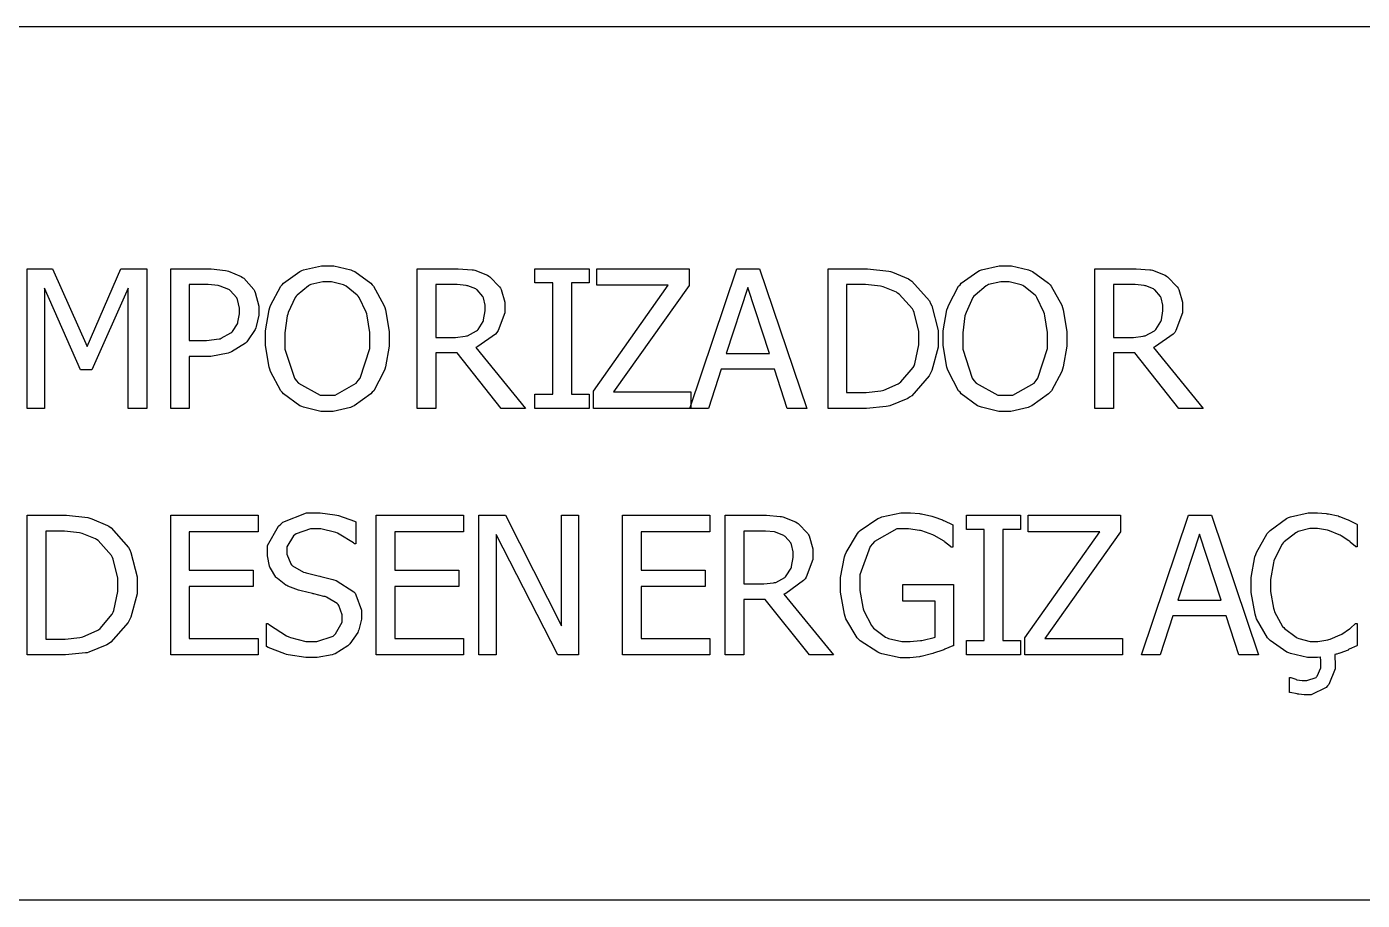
# Model space of a CAD drawing. Header units: millimetres. Extents: x 1974 to 2099, y 1386 to 1555.
# Drawn here: x 2094.708 to 2096.323, y 1480.364 to 1481.42 of the extents above; entities that cross this region are included whole.
import ezdxf

# ---------------------------------------------------------------- set-up
doc = ezdxf.new("R2010")
doc.units = ezdxf.units.MM
doc.layers.add('TEXTO', color=4, linetype='Continuous')

msp = doc.modelspace()

# ---------------------------------------------------------------- linework, layer by layer
at = {"layer": 'TEXTO', "color": 0}
for p, q in [((2098.7779, 1481.4202), (2069.8934, 1481.4202)), ((2094.7086, 1480.9588), (2094.7086, 1481.1276)), ((2094.7086, 1481.1276), (2094.7392, 1481.1276)), ((2094.7392, 1481.1276), (2094.7813, 1481.0337)), ((2094.7813, 1481.0337), (2094.8221, 1481.1276)), ((2094.8221, 1481.1276), (2094.8534, 1481.1276)), ((2094.8534, 1481.1276), (2094.8534, 1480.9588)), ((2094.8534, 1481.1276), (2094.8534, 1481.1276)), ((2094.8824, 1480.9588), (2094.8824, 1481.1276)), ((2094.8824, 1481.1276), (2094.9249, 1481.1276)), ((2094.9249, 1481.1276), (2094.9311, 1481.1276)), ((2094.9311, 1481.1276), (2094.9487, 1481.1256)), ((2095.0431, 1481.1263), (2095.0645, 1481.1311)), ((2095.0645, 1481.1311), (2095.0717, 1481.1311)), ((2095.0717, 1481.1311), (2095.0794, 1481.1311)), ((2095.0794, 1481.1311), (2095.1002, 1481.1262)), ((2095.1805, 1480.9588), (2095.1805, 1481.1276)), ((2095.1805, 1481.1276), (2095.2239, 1481.1276)), ((2095.2239, 1481.1276), (2095.2299, 1481.1276)), ((2095.2299, 1481.1276), (2095.2468, 1481.1264)), ((2095.3228, 1481.1104), (2095.3228, 1481.1276)), ((2095.3228, 1481.1276), (2095.3883, 1481.1276)), ((2095.3883, 1481.1276), (2095.3883, 1481.1104)), ((2095.3977, 1481.1077), (2095.3977, 1481.1276)), ((2095.3977, 1481.1276), (2095.5093, 1481.1276)), ((2095.5093, 1481.1276), (2095.5093, 1481.1074)), ((2095.51, 1480.9588), (2095.5669, 1481.1276)), ((2095.5669, 1481.1276), (2095.5944, 1481.1276)), ((2095.5944, 1481.1276), (2095.6516, 1480.9588)), ((2095.6772, 1480.9588), (2095.6772, 1481.1276)), ((2095.6772, 1481.1276), (2095.7157, 1481.1276)), ((2095.7157, 1481.1276), (2095.7249, 1481.1276)), ((2095.7249, 1481.1276), (2095.7507, 1481.1248)), ((2095.8627, 1481.1263), (2095.8841, 1481.1311)), ((2095.8841, 1481.1311), (2095.8912, 1481.1311)), ((2095.8912, 1481.1311), (2095.8989, 1481.1311)), ((2095.8989, 1481.1311), (2095.9198, 1481.1262)), ((2096, 1480.9588), (2096, 1481.1276)), ((2096, 1481.1276), (2096.0437, 1481.1276)), ((2096.0437, 1481.1276), (2096.0497, 1481.1276)), ((2096.0497, 1481.1276), (2096.0663, 1481.1264)), ((2094.9487, 1481.1256), (2094.9505, 1481.1251)), ((2094.9505, 1481.1251), (2094.9523, 1481.1248)), ((2094.9523, 1481.1248), (2094.9676, 1481.1181)), ((2094.9676, 1481.1181), (2094.9691, 1481.1171)), ((2094.9691, 1481.1171), (2094.9706, 1481.116)), ((2094.9706, 1481.116), (2094.9828, 1481.1024)), ((2095.0188, 1481.1102), (2095.0384, 1481.1243)), ((2095.0384, 1481.1243), (2095.0409, 1481.1253)), ((2095.0409, 1481.1253), (2095.0431, 1481.1263)), ((2095.0664, 1481.1117), (2095.0518, 1481.1084)), ((2095.0717, 1481.1117), (2095.0664, 1481.1117)), ((2095.0766, 1481.1117), (2095.0717, 1481.1117)), ((2095.0913, 1481.1081), (2095.0766, 1481.1117)), ((2095.1002, 1481.1262), (2095.1027, 1481.1251)), ((2095.1027, 1481.1251), (2095.1049, 1481.1241)), ((2095.1049, 1481.1241), (2095.1243, 1481.1101)), ((2095.2468, 1481.1264), (2095.2483, 1481.1261)), ((2095.2483, 1481.1261), (2095.25, 1481.1259)), ((2095.25, 1481.1259), (2095.2654, 1481.1197)), ((2095.2654, 1481.1197), (2095.2672, 1481.1187)), ((2095.2672, 1481.1187), (2095.2683, 1481.1179)), ((2095.2683, 1481.1179), (2095.28, 1481.1056)), ((2095.7507, 1481.1248), (2095.7529, 1481.1241)), ((2095.7529, 1481.1241), (2095.7552, 1481.1235)), ((2095.7552, 1481.1235), (2095.7745, 1481.1153)), ((2095.7745, 1481.1153), (2095.776, 1481.1143)), ((2095.776, 1481.1143), (2095.7787, 1481.1125)), ((2095.7787, 1481.1125), (2095.7999, 1481.0886)), ((2095.8384, 1481.1102), (2095.8582, 1481.1243)), ((2095.8582, 1481.1243), (2095.8605, 1481.1253)), ((2095.8605, 1481.1253), (2095.8627, 1481.1263)), ((2095.886, 1481.1117), (2095.8714, 1481.1084)), ((2095.8912, 1481.1117), (2095.886, 1481.1117)), ((2095.8962, 1481.1117), (2095.8912, 1481.1117)), ((2095.9109, 1481.1081), (2095.8962, 1481.1117)), ((2095.9198, 1481.1262), (2095.9223, 1481.1251)), ((2095.9223, 1481.1251), (2095.9245, 1481.1241)), ((2095.9245, 1481.1241), (2095.9439, 1481.1101)), ((2096.0663, 1481.1264), (2096.0678, 1481.1261)), ((2096.0678, 1481.1261), (2096.0696, 1481.1259)), ((2096.0696, 1481.1259), (2096.085, 1481.1197)), ((2096.085, 1481.1197), (2096.0867, 1481.1187)), ((2096.0867, 1481.1187), (2096.0879, 1481.1179)), ((2096.0879, 1481.1179), (2096.0996, 1481.1056)), ((2094.7732, 1481.0053), (2094.7297, 1481.1043)), ((2094.7297, 1481.1043), (2094.7297, 1480.9588)), ((2094.8308, 1481.1043), (2094.7868, 1481.0053)), ((2094.8308, 1480.9588), (2094.8308, 1481.1043)), ((2094.9234, 1481.1084), (2094.9048, 1481.1084)), ((2094.9048, 1481.1084), (2094.9048, 1481.0409)), ((2094.9276, 1481.1084), (2094.9234, 1481.1084)), ((2094.9398, 1481.1072), (2094.9276, 1481.1084)), ((2094.9411, 1481.1069), (2094.9398, 1481.1072)), ((2094.9423, 1481.1067), (2094.9411, 1481.1069)), ((2094.9527, 1481.1025), (2094.9423, 1481.1067)), ((2094.9534, 1481.102), (2094.9527, 1481.1025)), ((2094.9544, 1481.1012), (2094.9534, 1481.102)), ((2094.9622, 1481.0924), (2094.9544, 1481.1012)), ((2094.9828, 1481.1024), (2094.9838, 1481.1007)), ((2094.9838, 1481.1007), (2094.9845, 1481.099)), ((2094.9845, 1481.099), (2094.989, 1481.0823)), ((2095.0032, 1481.0833), (2095.0155, 1481.1064)), ((2095.0155, 1481.1064), (2095.0173, 1481.1082)), ((2095.0173, 1481.1082), (2095.0188, 1481.1102)), ((2095.0354, 1481.0958), (2095.0342, 1481.0943)), ((2095.0488, 1481.1069), (2095.0354, 1481.0958)), ((2095.0503, 1481.1076), (2095.0488, 1481.1069)), ((2095.0518, 1481.1084), (2095.0503, 1481.1076)), ((2095.0931, 1481.1074), (2095.0913, 1481.1081)), ((2095.0945, 1481.1067), (2095.0931, 1481.1074)), ((2095.108, 1481.0958), (2095.0945, 1481.1067)), ((2095.1092, 1481.0943), (2095.108, 1481.0958)), ((2095.1243, 1481.1101), (2095.1261, 1481.1082)), ((2095.1261, 1481.1082), (2095.1275, 1481.1064)), ((2095.1261, 1481.1082), (2095.1261, 1481.1082)), ((2095.1275, 1481.1064), (2095.1402, 1481.0835)), ((2095.2252, 1481.1084), (2095.2028, 1481.1084)), ((2095.2028, 1481.1084), (2095.2028, 1481.0446)), ((2095.2289, 1481.1084), (2095.2252, 1481.1084)), ((2095.2398, 1481.1074), (2095.2289, 1481.1084)), ((2095.241, 1481.1071), (2095.2398, 1481.1074)), ((2095.2418, 1481.1069), (2095.241, 1481.1071)), ((2095.2512, 1481.1032), (2095.2418, 1481.1069)), ((2095.252, 1481.1026), (2095.2512, 1481.1032)), ((2095.253, 1481.102), (2095.252, 1481.1026)), ((2095.2597, 1481.0942), (2095.253, 1481.102)), ((2095.28, 1481.1056), (2095.281, 1481.1041)), ((2095.281, 1481.1041), (2095.2818, 1481.1026)), ((2095.2818, 1481.1026), (2095.2862, 1481.0871)), ((2095.3444, 1481.1104), (2095.3228, 1481.1104)), ((2095.3444, 1480.976), (2095.3444, 1481.1104)), ((2095.3883, 1481.1104), (2095.367, 1481.1104)), ((2095.367, 1481.1104), (2095.367, 1480.976)), ((2095.3935, 1480.9796), (2095.484, 1481.1077)), ((2095.484, 1481.1077), (2095.3977, 1481.1077)), ((2095.5093, 1481.1074), (2095.4179, 1480.9788)), ((2095.5803, 1481.1048), (2095.5542, 1481.0251)), ((2095.6064, 1481.0251), (2095.5803, 1481.1048)), ((2095.7169, 1481.1084), (2095.6995, 1481.1084)), ((2095.6995, 1481.1084), (2095.6995, 1480.978)), ((2095.7226, 1481.1084), (2095.7169, 1481.1084)), ((2095.7405, 1481.1064), (2095.7226, 1481.1084)), ((2095.7422, 1481.106), (2095.7405, 1481.1064)), ((2095.744, 1481.1056), (2095.7422, 1481.106)), ((2095.7599, 1481.0991), (2095.744, 1481.1056)), ((2095.7614, 1481.0982), (2095.7599, 1481.0991)), ((2095.7633, 1481.0969), (2095.7614, 1481.0982)), ((2095.7792, 1481.0791), (2095.7633, 1481.0969)), ((2095.8227, 1481.0833), (2095.8351, 1481.1064)), ((2095.8351, 1481.1064), (2095.8369, 1481.1082)), ((2095.8369, 1481.1082), (2095.8384, 1481.1102)), ((2095.855, 1481.0958), (2095.8537, 1481.0943)), ((2095.8684, 1481.1069), (2095.855, 1481.0958)), ((2095.8699, 1481.1076), (2095.8684, 1481.1069)), ((2095.8714, 1481.1084), (2095.8699, 1481.1076)), ((2095.9126, 1481.1074), (2095.9109, 1481.1081)), ((2095.9141, 1481.1067), (2095.9126, 1481.1074)), ((2095.9275, 1481.0958), (2095.9141, 1481.1067)), ((2095.9288, 1481.0943), (2095.9275, 1481.0958)), ((2095.9439, 1481.1101), (2095.9457, 1481.1082)), ((2095.9457, 1481.1082), (2095.9471, 1481.1064)), ((2095.9457, 1481.1082), (2095.9457, 1481.1082)), ((2095.9471, 1481.1064), (2095.9598, 1481.0835)), ((2096.0447, 1481.1084), (2096.0224, 1481.1084)), ((2096.0224, 1481.1084), (2096.0224, 1481.0446)), ((2096.0485, 1481.1084), (2096.0447, 1481.1084)), ((2096.0594, 1481.1074), (2096.0485, 1481.1084)), ((2096.0606, 1481.1071), (2096.0594, 1481.1074)), ((2096.0614, 1481.1069), (2096.0606, 1481.1071)), ((2096.0708, 1481.1032), (2096.0614, 1481.1069)), ((2096.0715, 1481.1026), (2096.0708, 1481.1032)), ((2096.0725, 1481.102), (2096.0715, 1481.1026)), ((2096.0793, 1481.0942), (2096.0725, 1481.102)), ((2096.0996, 1481.1056), (2096.1006, 1481.1041)), ((2096.1006, 1481.1041), (2096.1014, 1481.1026)), ((2096.1014, 1481.1026), (2096.1058, 1481.0871)), ((2094.9627, 1481.0914), (2094.9622, 1481.0924)), ((2094.9632, 1481.0903), (2094.9627, 1481.0914)), ((2094.9656, 1481.08), (2094.9632, 1481.0903)), ((2094.9656, 1481.0761), (2094.9656, 1481.08)), ((2094.989, 1481.0823), (2094.989, 1481.0767)), ((2095.0014, 1481.078), (2095.0024, 1481.0806)), ((2095.0024, 1481.0806), (2095.0032, 1481.0833)), ((2095.0329, 1481.0929), (2095.0245, 1481.0748)), ((2095.0342, 1481.0943), (2095.0329, 1481.0929)), ((2095.1102, 1481.0929), (2095.1092, 1481.0943)), ((2095.1186, 1481.0751), (2095.1102, 1481.0929)), ((2095.1402, 1481.0835), (2095.1412, 1481.0807)), ((2095.1412, 1481.0807), (2095.142, 1481.078)), ((2095.26, 1481.0932), (2095.2597, 1481.0942)), ((2095.2605, 1481.0923), (2095.26, 1481.0932)), ((2095.2626, 1481.0834), (2095.2605, 1481.0923)), ((2095.2626, 1481.0801), (2095.2626, 1481.0834)), ((2095.2626, 1481.0766), (2095.2626, 1481.0801)), ((2095.2626, 1481.0801), (2095.2626, 1481.0801)), ((2095.2862, 1481.0871), (2095.2862, 1481.0819)), ((2095.2862, 1481.0819), (2095.2862, 1481.0741)), ((2095.7805, 1481.0767), (2095.7792, 1481.0791)), ((2095.7999, 1481.0886), (2095.8013, 1481.0856)), ((2095.8013, 1481.0856), (2095.8028, 1481.0827)), ((2095.8028, 1481.0827), (2095.8103, 1481.053)), ((2095.821, 1481.078), (2095.822, 1481.0806)), ((2095.822, 1481.0806), (2095.8227, 1481.0833)), ((2095.8525, 1481.0929), (2095.8441, 1481.0748)), ((2095.8537, 1481.0943), (2095.8525, 1481.0929)), ((2095.9298, 1481.0929), (2095.9288, 1481.0943)), ((2095.9382, 1481.0751), (2095.9298, 1481.0929)), ((2095.9598, 1481.0835), (2095.9608, 1481.0807)), ((2095.9608, 1481.0807), (2095.9615, 1481.078)), ((2096.0795, 1481.0932), (2096.0793, 1481.0942)), ((2096.08, 1481.0923), (2096.0795, 1481.0932)), ((2096.0822, 1481.0834), (2096.08, 1481.0923)), ((2096.0822, 1481.0801), (2096.0822, 1481.0834)), ((2096.0822, 1481.0766), (2096.0822, 1481.0801)), ((2096.0822, 1481.0801), (2096.0822, 1481.0801)), ((2096.1058, 1481.0871), (2096.1058, 1481.0819)), ((2096.1058, 1481.0819), (2096.1058, 1481.0741)), ((2094.9634, 1481.062), (2094.9637, 1481.0632)), ((2094.9637, 1481.0632), (2094.9656, 1481.0729)), ((2094.9656, 1481.0729), (2094.9656, 1481.0761)), ((2094.9656, 1481.0761), (2094.9656, 1481.0761)), ((2094.989, 1481.0716), (2094.9858, 1481.0576)), ((2094.989, 1481.0767), (2094.989, 1481.0716)), ((2094.989, 1481.0767), (2094.989, 1481.0767)), ((2094.997, 1481.0525), (2095.0014, 1481.078)), ((2095.0233, 1481.0705), (2095.0203, 1481.0501)), ((2095.024, 1481.0727), (2095.0233, 1481.0705)), ((2095.0245, 1481.0748), (2095.024, 1481.0727)), ((2095.1194, 1481.0729), (2095.1186, 1481.0751)), ((2095.1199, 1481.0707), (2095.1194, 1481.0729)), ((2095.1231, 1481.0506), (2095.1199, 1481.0707)), ((2095.142, 1481.078), (2095.1464, 1481.0519)), ((2095.254, 1481.0542), (2095.26, 1481.0637)), ((2095.26, 1481.0637), (2095.2605, 1481.0647)), ((2095.2605, 1481.0647), (2095.2607, 1481.0658)), ((2095.2607, 1481.0658), (2095.2626, 1481.0766)), ((2095.2862, 1481.0741), (2095.2783, 1481.0529)), ((2095.7815, 1481.0745), (2095.7805, 1481.0767)), ((2095.7869, 1481.0517), (2095.7815, 1481.0745)), ((2095.8165, 1481.0525), (2095.821, 1481.078)), ((2095.8428, 1481.0705), (2095.8401, 1481.0501)), ((2095.8436, 1481.0727), (2095.8428, 1481.0705)), ((2095.8441, 1481.0748), (2095.8436, 1481.0727)), ((2095.9389, 1481.0729), (2095.9382, 1481.0751)), ((2095.9395, 1481.0707), (2095.9389, 1481.0729)), ((2095.9426, 1481.0506), (2095.9395, 1481.0707)), ((2095.9615, 1481.078), (2095.966, 1481.0519)), ((2096.0736, 1481.0542), (2096.0795, 1481.0637)), ((2096.0795, 1481.0637), (2096.08, 1481.0647)), ((2096.08, 1481.0647), (2096.0803, 1481.0658)), ((2096.0803, 1481.0658), (2096.0822, 1481.0766)), ((2096.1058, 1481.0741), (2096.0979, 1481.0529)), ((2094.9435, 1481.0435), (2094.9552, 1481.0501)), ((2094.9552, 1481.0501), (2094.9562, 1481.051)), ((2094.9562, 1481.051), (2094.957, 1481.0519)), ((2094.957, 1481.0519), (2094.9632, 1481.0611)), ((2094.9632, 1481.0611), (2094.9634, 1481.062)), ((2094.9845, 1481.0543), (2094.9753, 1481.0404)), ((2094.9853, 1481.056), (2094.9845, 1481.0543)), ((2094.9858, 1481.0576), (2094.9853, 1481.056)), ((2094.997, 1481.0432), (2094.997, 1481.0525)), ((2095.0203, 1481.0501), (2095.0203, 1481.0432)), ((2095.1231, 1481.0432), (2095.1231, 1481.0506)), ((2095.1464, 1481.0519), (2095.1464, 1481.0432)), ((2095.2269, 1481.0446), (2095.2386, 1481.0461)), ((2095.2386, 1481.0461), (2095.24, 1481.0463)), ((2095.24, 1481.0463), (2095.2413, 1481.0466)), ((2095.2413, 1481.0466), (2095.2522, 1481.0525)), ((2095.2522, 1481.0525), (2095.2532, 1481.0534)), ((2095.2532, 1481.0534), (2095.254, 1481.0542)), ((2095.2751, 1481.0487), (2095.2537, 1481.0334)), ((2095.2768, 1481.0507), (2095.2751, 1481.0487)), ((2095.2783, 1481.0529), (2095.2768, 1481.0507)), ((2095.7869, 1481.0433), (2095.7869, 1481.0517)), ((2095.8103, 1481.053), (2095.8103, 1481.043)), ((2095.8165, 1481.0432), (2095.8165, 1481.0525)), ((2095.8401, 1481.0501), (2095.8401, 1481.0432)), ((2095.9426, 1481.0432), (2095.9426, 1481.0506)), ((2095.966, 1481.0519), (2095.966, 1481.0432)), ((2096.0465, 1481.0446), (2096.0582, 1481.0461)), ((2096.0582, 1481.0461), (2096.0596, 1481.0463)), ((2096.0596, 1481.0463), (2096.0609, 1481.0466)), ((2096.0609, 1481.0466), (2096.0718, 1481.0525)), ((2096.0718, 1481.0525), (2096.0728, 1481.0534)), ((2096.0728, 1481.0534), (2096.0736, 1481.0542)), ((2096.0946, 1481.0487), (2096.0733, 1481.0334)), ((2096.0964, 1481.0507), (2096.0946, 1481.0487)), ((2096.0979, 1481.0529), (2096.0964, 1481.0507)), ((2094.9048, 1481.0409), (2094.9202, 1481.0409)), ((2094.9202, 1481.0409), (2094.9256, 1481.0409)), ((2094.9256, 1481.0409), (2094.9408, 1481.0427)), ((2094.9408, 1481.0427), (2094.9423, 1481.043)), ((2094.9423, 1481.043), (2094.9435, 1481.0435)), ((2094.9728, 1481.0378), (2094.9557, 1481.027)), ((2094.9744, 1481.0392), (2094.9728, 1481.0378)), ((2094.9753, 1481.0404), (2094.9744, 1481.0392)), ((2094.997, 1481.0347), (2094.997, 1481.0432)), ((2095.0014, 1481.0088), (2094.997, 1481.0347)), ((2095.0203, 1481.0432), (2095.0203, 1481.0304)), ((2095.0203, 1481.0304), (2095.0319, 1480.9953)), ((2095.1114, 1480.9953), (2095.1231, 1481.0312)), ((2095.1231, 1481.0312), (2095.1231, 1481.0432)), ((2095.1231, 1481.0432), (2095.1231, 1481.0432)), ((2095.1464, 1481.0339), (2095.142, 1481.0089)), ((2095.1464, 1481.0432), (2095.1464, 1481.0339)), ((2095.2028, 1481.0446), (2095.2227, 1481.0446)), ((2095.2227, 1481.0446), (2095.2269, 1481.0446)), ((2095.2537, 1481.0334), (2095.2512, 1481.0323)), ((2095.2512, 1481.0323), (2095.3114, 1480.9588)), ((2095.2512, 1481.0323), (2095.2512, 1481.0323)), ((2095.782, 1481.0127), (2095.7869, 1481.0357)), ((2095.7869, 1481.0357), (2095.7869, 1481.0433)), ((2095.7869, 1481.0433), (2095.7869, 1481.0433)), ((2095.8103, 1481.0327), (2095.8026, 1481.0044)), ((2095.8103, 1481.043), (2095.8103, 1481.0327)), ((2095.8103, 1481.043), (2095.8103, 1481.043)), ((2095.8165, 1481.0347), (2095.8165, 1481.0432)), ((2095.821, 1481.0088), (2095.8165, 1481.0347)), ((2095.8401, 1481.0432), (2095.8401, 1481.0304)), ((2095.8401, 1481.0304), (2095.8515, 1480.9953)), ((2095.931, 1480.9953), (2095.9426, 1481.0312)), ((2095.9426, 1481.0312), (2095.9426, 1481.0432)), ((2095.9426, 1481.0432), (2095.9426, 1481.0432)), ((2095.966, 1481.0339), (2095.9615, 1481.0089)), ((2095.966, 1481.0432), (2095.966, 1481.0339)), ((2096.0224, 1481.0446), (2096.0423, 1481.0446)), ((2096.0423, 1481.0446), (2096.0465, 1481.0446)), ((2096.0733, 1481.0334), (2096.0708, 1481.0323)), ((2096.0708, 1481.0323), (2096.1309, 1480.9588)), ((2096.0708, 1481.0323), (2096.0708, 1481.0323)), ((2094.9239, 1481.0217), (2094.9048, 1481.0217)), ((2094.9048, 1481.0217), (2094.9048, 1480.9588)), ((2094.9309, 1481.0217), (2094.9239, 1481.0217)), ((2094.9518, 1481.0255), (2094.9309, 1481.0217)), ((2094.9537, 1481.0262), (2094.9518, 1481.0255)), ((2094.9557, 1481.027), (2094.9537, 1481.0262)), ((2095.2286, 1481.0259), (2095.2028, 1481.0259)), ((2095.2028, 1481.0259), (2095.2028, 1480.9588)), ((2095.2821, 1480.9588), (2095.2286, 1481.0259)), ((2095.5542, 1481.0251), (2095.6064, 1481.0251)), ((2095.5542, 1481.0251), (2095.5542, 1481.0251)), ((2096.0482, 1481.0259), (2096.0224, 1481.0259)), ((2096.0224, 1481.0259), (2096.0224, 1480.9588)), ((2096.1016, 1480.9588), (2096.0482, 1481.0259)), ((2094.7868, 1481.0053), (2094.7732, 1481.0053)), ((2095.0022, 1481.006), (2095.0014, 1481.0088)), ((2095.0032, 1481.0033), (2095.0022, 1481.006)), ((2095.0155, 1480.9802), (2095.0032, 1481.0033)), ((2095.1402, 1481.0034), (2095.1278, 1480.9802)), ((2095.1412, 1481.0061), (2095.1402, 1481.0034)), ((2095.142, 1481.0089), (2095.1412, 1481.0061)), ((2095.548, 1481.006), (2095.5326, 1480.9588)), ((2095.6126, 1481.006), (2095.548, 1481.006)), ((2095.6277, 1480.9588), (2095.6126, 1481.006)), ((2095.7654, 1480.9907), (2095.78, 1481.0083)), ((2095.7994, 1480.9983), (2095.7785, 1480.974)), ((2095.78, 1481.0083), (2095.7812, 1481.0104)), ((2095.7812, 1481.0104), (2095.782, 1481.0127)), ((2095.8011, 1481.0014), (2095.7994, 1480.9983)), ((2095.8026, 1481.0044), (2095.8011, 1481.0014)), ((2095.8217, 1481.006), (2095.821, 1481.0088)), ((2095.8227, 1481.0033), (2095.8217, 1481.006)), ((2095.8351, 1480.9802), (2095.8227, 1481.0033)), ((2095.9598, 1481.0034), (2095.9474, 1480.9802)), ((2095.9608, 1481.0061), (2095.9598, 1481.0034)), ((2095.9615, 1481.0089), (2095.9608, 1481.0061)), ((2095.0319, 1480.9953), (2095.0342, 1480.9923)), ((2095.0342, 1480.9923), (2095.0367, 1480.9894)), ((2095.0367, 1480.9894), (2095.063, 1480.9747)), ((2095.0812, 1480.9747), (2095.1067, 1480.9894)), ((2095.1067, 1480.9894), (2095.1092, 1480.9923)), ((2095.1092, 1480.9923), (2095.1114, 1480.9953)), ((2095.7447, 1480.9809), (2095.7619, 1480.9883)), ((2095.7619, 1480.9883), (2095.7633, 1480.9893)), ((2095.7633, 1480.9893), (2095.7654, 1480.9907)), ((2095.8515, 1480.9953), (2095.8537, 1480.9923)), ((2095.8537, 1480.9923), (2095.8563, 1480.9894)), ((2095.8563, 1480.9894), (2095.8826, 1480.9747)), ((2095.9007, 1480.9747), (2095.9263, 1480.9894)), ((2095.9263, 1480.9894), (2095.9288, 1480.9923)), ((2095.9288, 1480.9923), (2095.931, 1480.9953)), ((2095.0173, 1480.9783), (2095.0155, 1480.9802)), ((2095.0188, 1480.9764), (2095.0173, 1480.9783)), ((2095.0384, 1480.9619), (2095.0188, 1480.9764)), ((2095.063, 1480.9747), (2095.0717, 1480.9747)), ((2095.0717, 1480.9747), (2095.0812, 1480.9747)), ((2095.1243, 1480.9763), (2095.1042, 1480.9619)), ((2095.1261, 1480.9783), (2095.1243, 1480.9763)), ((2095.1278, 1480.9802), (2095.1261, 1480.9783)), ((2095.3228, 1480.9588), (2095.3228, 1480.976)), ((2095.3228, 1480.976), (2095.3444, 1480.976)), ((2095.367, 1480.976), (2095.3883, 1480.976)), ((2095.3883, 1480.976), (2095.3883, 1480.9588)), ((2095.3883, 1480.976), (2095.3883, 1480.976)), ((2095.3935, 1480.9588), (2095.3935, 1480.9796)), ((2095.4179, 1480.9788), (2095.5115, 1480.9788)), ((2095.5115, 1480.9788), (2095.5115, 1480.9588)), ((2095.5115, 1480.9788), (2095.5115, 1480.9788)), ((2095.6995, 1480.978), (2095.7169, 1480.978)), ((2095.7169, 1480.978), (2095.7233, 1480.978)), ((2095.7233, 1480.978), (2095.741, 1480.9799)), ((2095.741, 1480.9799), (2095.743, 1480.9804)), ((2095.743, 1480.9804), (2095.7447, 1480.9809)), ((2095.7737, 1480.9709), (2095.7519, 1480.9619)), ((2095.7758, 1480.9722), (2095.7737, 1480.9709)), ((2095.7785, 1480.974), (2095.7758, 1480.9722)), ((2095.8369, 1480.9783), (2095.8351, 1480.9802)), ((2095.8384, 1480.9764), (2095.8369, 1480.9783)), ((2095.8579, 1480.9619), (2095.8384, 1480.9764)), ((2095.8826, 1480.9747), (2095.8912, 1480.9747)), ((2095.8912, 1480.9747), (2095.9007, 1480.9747)), ((2095.9439, 1480.9763), (2095.9238, 1480.9619)), ((2095.9457, 1480.9783), (2095.9439, 1480.9763)), ((2095.9474, 1480.9802), (2095.9457, 1480.9783)), ((2094.7297, 1480.9588), (2094.7086, 1480.9588)), ((2094.8534, 1480.9588), (2094.8308, 1480.9588)), ((2094.9048, 1480.9588), (2094.8824, 1480.9588)), ((2095.0409, 1480.961), (2095.0384, 1480.9619)), ((2095.0431, 1480.9601), (2095.0409, 1480.961)), ((2095.064, 1480.9552), (2095.0431, 1480.9601)), ((2095.0717, 1480.9552), (2095.064, 1480.9552)), ((2095.0786, 1480.9552), (2095.0717, 1480.9552)), ((2095.0997, 1480.96), (2095.0786, 1480.9552)), ((2095.102, 1480.9609), (2095.0997, 1480.96)), ((2095.1042, 1480.9619), (2095.102, 1480.9609)), ((2095.2028, 1480.9588), (2095.1805, 1480.9588)), ((2095.3114, 1480.9588), (2095.2821, 1480.9588)), ((2095.3883, 1480.9588), (2095.3228, 1480.9588)), ((2095.5115, 1480.9588), (2095.3935, 1480.9588)), ((2095.5326, 1480.9588), (2095.51, 1480.9588)), ((2095.5326, 1480.9588), (2095.5326, 1480.9588)), ((2095.6516, 1480.9588), (2095.6277, 1480.9588)), ((2095.7162, 1480.9588), (2095.6772, 1480.9588)), ((2095.7238, 1480.9588), (2095.7162, 1480.9588)), ((2095.7477, 1480.9611), (2095.7238, 1480.9588)), ((2095.75, 1480.9614), (2095.7477, 1480.9611)), ((2095.7519, 1480.9619), (2095.75, 1480.9614)), ((2095.8605, 1480.961), (2095.8579, 1480.9619)), ((2095.8627, 1480.9601), (2095.8605, 1480.961)), ((2095.8836, 1480.9552), (2095.8627, 1480.9601)), ((2095.8912, 1480.9552), (2095.8836, 1480.9552)), ((2095.8982, 1480.9552), (2095.8912, 1480.9552)), ((2095.9193, 1480.96), (2095.8982, 1480.9552)), ((2095.9216, 1480.9609), (2095.9193, 1480.96)), ((2095.9238, 1480.9619), (2095.9216, 1480.9609)), ((2096.0224, 1480.9588), (2096, 1480.9588)), ((2096.1309, 1480.9588), (2096.1016, 1480.9588)), ((2094.7086, 1480.6608), (2094.7086, 1480.8296)), ((2094.7086, 1480.8296), (2094.7471, 1480.8296)), ((2094.7471, 1480.8296), (2094.7563, 1480.8296)), ((2094.7563, 1480.8296), (2094.7821, 1480.8267)), ((2094.7821, 1480.8267), (2094.7846, 1480.8261)), ((2094.7846, 1480.8261), (2094.7868, 1480.8254)), ((2094.7868, 1480.8254), (2094.806, 1480.8173)), ((2094.8824, 1480.6608), (2094.8824, 1480.8296)), ((2094.8824, 1480.8296), (2094.988, 1480.8296)), ((2094.988, 1480.8296), (2094.988, 1480.8097)), ((2095.0155, 1480.8187), (2095.018, 1480.8211)), ((2095.018, 1480.8211), (2095.0466, 1480.8326)), ((2095.0466, 1480.8326), (2095.0563, 1480.8326)), ((2095.0563, 1480.8326), (2095.063, 1480.8326)), ((2095.063, 1480.8326), (2095.0809, 1480.8303)), ((2095.0809, 1480.8303), (2095.0831, 1480.8299)), ((2095.0831, 1480.8299), (2095.0851, 1480.8294)), ((2095.0851, 1480.8294), (2095.1047, 1480.8226)), ((2095.1047, 1480.8226), (2095.1064, 1480.8218)), ((2095.1064, 1480.8218), (2095.1064, 1480.7949)), ((2095.1308, 1480.6608), (2095.1308, 1480.8296)), ((2095.1308, 1480.8296), (2095.2363, 1480.8296)), ((2095.2363, 1480.8296), (2095.2363, 1480.8097)), ((2095.255, 1480.6608), (2095.255, 1480.8296)), ((2095.255, 1480.8296), (2095.287, 1480.8296)), ((2095.287, 1480.8296), (2095.3548, 1480.6958)), ((2095.3548, 1480.6958), (2095.3548, 1480.8296)), ((2095.3548, 1480.8296), (2095.3756, 1480.8296)), ((2095.3756, 1480.8296), (2095.3756, 1480.6608)), ((2095.3756, 1480.8296), (2095.3756, 1480.8296)), ((2095.4288, 1480.6608), (2095.4288, 1480.8296)), ((2095.4288, 1480.8296), (2095.5344, 1480.8296)), ((2095.5344, 1480.8296), (2095.5344, 1480.8097)), ((2095.553, 1480.6608), (2095.553, 1480.8296)), ((2095.553, 1480.8296), (2095.5967, 1480.8296)), ((2095.5967, 1480.8296), (2095.6027, 1480.8296)), ((2095.6027, 1480.8296), (2095.6193, 1480.8282)), ((2095.6193, 1480.8282), (2095.6208, 1480.828)), ((2095.6208, 1480.828), (2095.6225, 1480.8277)), ((2095.6225, 1480.8277), (2095.6379, 1480.8215)), ((2095.6379, 1480.8215), (2095.6397, 1480.8206)), ((2095.6397, 1480.8206), (2095.6409, 1480.8197)), ((2095.7162, 1480.8113), (2095.7373, 1480.8256)), ((2095.7373, 1480.8256), (2095.7397, 1480.8266)), ((2095.7397, 1480.8266), (2095.7422, 1480.8277)), ((2095.7422, 1480.8277), (2095.7651, 1480.8326)), ((2095.7651, 1480.8326), (2095.7728, 1480.8326)), ((2095.7728, 1480.8326), (2095.777, 1480.8326)), ((2095.777, 1480.8326), (2095.7877, 1480.8317)), ((2095.7877, 1480.8317), (2095.7892, 1480.8315)), ((2095.7892, 1480.8315), (2095.7904, 1480.8313)), ((2095.7904, 1480.8313), (2095.8028, 1480.8284)), ((2095.8028, 1480.8284), (2095.8041, 1480.828)), ((2095.8041, 1480.828), (2095.8051, 1480.8277)), ((2095.8051, 1480.8277), (2095.8158, 1480.8239)), ((2095.8158, 1480.8239), (2095.8168, 1480.8233)), ((2095.8168, 1480.8233), (2095.818, 1480.8228)), ((2095.818, 1480.8228), (2095.8274, 1480.8185)), ((2095.8446, 1480.8123), (2095.8446, 1480.8296)), ((2095.8446, 1480.8296), (2095.9101, 1480.8296)), ((2095.9101, 1480.8296), (2095.9101, 1480.8123)), ((2095.9193, 1480.8097), (2095.9193, 1480.8296)), ((2095.9193, 1480.8296), (2096.0309, 1480.8296)), ((2096.0309, 1480.8296), (2096.0309, 1480.8094)), ((2096.0562, 1480.6608), (2096.1133, 1480.8296)), ((2096.1133, 1480.8296), (2096.1409, 1480.8296)), ((2096.1409, 1480.8296), (2096.1977, 1480.6608)), ((2096.2118, 1480.8113), (2096.2318, 1480.8257)), ((2096.2318, 1480.8257), (2096.2342, 1480.8267)), ((2096.2342, 1480.8267), (2096.2365, 1480.8277)), ((2096.2365, 1480.8277), (2096.2578, 1480.8326)), ((2096.2578, 1480.8326), (2096.265, 1480.8326)), ((2096.265, 1480.8326), (2096.269, 1480.8326)), ((2096.269, 1480.8326), (2096.2797, 1480.8317)), ((2096.2797, 1480.8317), (2096.2809, 1480.8315)), ((2096.2809, 1480.8315), (2096.2822, 1480.8313)), ((2096.2822, 1480.8313), (2096.2939, 1480.8287)), ((2096.2939, 1480.8287), (2096.2949, 1480.8282)), ((2096.2949, 1480.8282), (2096.2956, 1480.828)), ((2096.2956, 1480.828), (2096.305, 1480.8245)), ((2096.305, 1480.8245), (2096.306, 1480.824)), ((2096.306, 1480.824), (2096.307, 1480.8236)), ((2096.307, 1480.8236), (2096.3165, 1480.8189)), ((2094.7483, 1480.8103), (2094.7312, 1480.8103)), ((2094.7312, 1480.8103), (2094.7312, 1480.68)), ((2094.754, 1480.8103), (2094.7483, 1480.8103)), ((2094.7719, 1480.8084), (2094.754, 1480.8103)), ((2094.7736, 1480.808), (2094.7719, 1480.8084)), ((2094.7754, 1480.8076), (2094.7736, 1480.808)), ((2094.7913, 1480.8011), (2094.7754, 1480.8076)), ((2094.806, 1480.8173), (2094.8077, 1480.8163)), ((2094.8077, 1480.8163), (2094.8104, 1480.8145)), ((2094.8104, 1480.8145), (2094.8313, 1480.7906)), ((2094.988, 1480.8097), (2094.9048, 1480.8097)), ((2094.9048, 1480.8097), (2094.9048, 1480.7634)), ((2094.9994, 1480.793), (2095.0128, 1480.8165)), ((2095.0128, 1480.8165), (2095.0155, 1480.8187)), ((2095.0307, 1480.8048), (2095.0227, 1480.7913)), ((2095.0324, 1480.806), (2095.0307, 1480.8048)), ((2095.0339, 1480.8072), (2095.0324, 1480.806)), ((2095.0513, 1480.8132), (2095.0339, 1480.8072)), ((2095.0578, 1480.8132), (2095.0513, 1480.8132)), ((2095.0638, 1480.8132), (2095.0578, 1480.8132)), ((2095.0821, 1480.8087), (2095.0638, 1480.8132)), ((2095.0841, 1480.8078), (2095.0821, 1480.8087)), ((2095.0861, 1480.8069), (2095.0841, 1480.8078)), ((2095.1035, 1480.7961), (2095.0861, 1480.8069)), ((2095.2363, 1480.8097), (2095.1532, 1480.8097)), ((2095.1532, 1480.8097), (2095.1532, 1480.7634)), ((2095.3506, 1480.6608), (2095.2761, 1480.8063)), ((2095.2761, 1480.8063), (2095.2761, 1480.6608)), ((2095.5344, 1480.8097), (2095.4512, 1480.8097)), ((2095.4512, 1480.8097), (2095.4512, 1480.7634)), ((2095.5977, 1480.8103), (2095.5754, 1480.8103)), ((2095.5754, 1480.8103), (2095.5754, 1480.7466)), ((2095.6014, 1480.8103), (2095.5977, 1480.8103)), ((2095.6123, 1480.8094), (2095.6014, 1480.8103)), ((2095.6136, 1480.8091), (2095.6123, 1480.8094)), ((2095.6144, 1480.8089), (2095.6136, 1480.8091)), ((2095.6238, 1480.8051), (2095.6144, 1480.8089)), ((2095.6245, 1480.8045), (2095.6238, 1480.8051)), ((2095.6255, 1480.8039), (2095.6245, 1480.8045)), ((2095.6322, 1480.7961), (2095.6255, 1480.8039)), ((2095.6409, 1480.8197), (2095.6526, 1480.8076)), ((2095.6526, 1480.8076), (2095.6536, 1480.8061)), ((2095.6536, 1480.8061), (2095.6544, 1480.8046)), ((2095.6544, 1480.8046), (2095.6588, 1480.789)), ((2095.6991, 1480.7846), (2095.7127, 1480.8077)), ((2095.7127, 1480.8077), (2095.7144, 1480.8095)), ((2095.7144, 1480.8095), (2095.7162, 1480.8113)), ((2095.7604, 1480.8132), (2095.7333, 1480.798)), ((2095.7701, 1480.8132), (2095.7604, 1480.8132)), ((2095.7745, 1480.8132), (2095.7701, 1480.8132)), ((2095.7877, 1480.8113), (2095.7745, 1480.8132)), ((2095.7892, 1480.811), (2095.7877, 1480.8113)), ((2095.7906, 1480.8106), (2095.7892, 1480.811)), ((2095.8038, 1480.806), (2095.7906, 1480.8106)), ((2095.8048, 1480.8054), (2095.8038, 1480.806)), ((2095.8063, 1480.8048), (2095.8048, 1480.8054)), ((2095.8168, 1480.7987), (2095.8063, 1480.8048)), ((2095.8274, 1480.8185), (2095.8282, 1480.8182)), ((2095.8282, 1480.8182), (2095.8282, 1480.791)), ((2095.8659, 1480.8123), (2095.8446, 1480.8123)), ((2095.8659, 1480.678), (2095.8659, 1480.8123)), ((2095.9101, 1480.8123), (2095.8885, 1480.8123)), ((2095.8885, 1480.8123), (2095.8885, 1480.678)), ((2095.9153, 1480.6816), (2096.0057, 1480.8097)), ((2096.0057, 1480.8097), (2095.9193, 1480.8097)), ((2096.0309, 1480.8094), (2095.9395, 1480.6807)), ((2096.1265, 1480.8067), (2096.1004, 1480.7271)), ((2096.1525, 1480.7271), (2096.1265, 1480.8067)), ((2096.1952, 1480.7846), (2096.2084, 1480.8075)), ((2096.2084, 1480.8075), (2096.2102, 1480.8094)), ((2096.2102, 1480.8094), (2096.2118, 1480.8113)), ((2096.2427, 1480.8084), (2096.2287, 1480.7975)), ((2096.2444, 1480.8091), (2096.2427, 1480.8084)), ((2096.2459, 1480.8099), (2096.2444, 1480.8091)), ((2096.2598, 1480.8135), (2096.2459, 1480.8099)), ((2096.265, 1480.8135), (2096.2598, 1480.8135)), ((2096.269, 1480.8135), (2096.265, 1480.8135)), ((2096.2812, 1480.8116), (2096.269, 1480.8135)), ((2096.2824, 1480.8112), (2096.2812, 1480.8116)), ((2096.2837, 1480.8109), (2096.2824, 1480.8112)), ((2096.2953, 1480.8061), (2096.2837, 1480.8109)), ((2096.2965, 1480.8055), (2096.2953, 1480.8061)), ((2096.2976, 1480.8049), (2096.2965, 1480.8055)), ((2096.307, 1480.7985), (2096.2976, 1480.8049)), ((2096.3165, 1480.8189), (2096.3172, 1480.8184)), ((2096.3172, 1480.8184), (2096.3172, 1480.7913)), ((2094.7928, 1480.8001), (2094.7913, 1480.8011)), ((2094.7948, 1480.7989), (2094.7928, 1480.8001)), ((2094.8109, 1480.7809), (2094.7948, 1480.7989)), ((2094.8313, 1480.7906), (2094.8328, 1480.7876)), ((2094.8328, 1480.7876), (2094.8343, 1480.7847)), ((2094.9994, 1480.7843), (2094.9994, 1480.793)), ((2095.0227, 1480.7913), (2095.0227, 1480.7868)), ((2095.1047, 1480.7949), (2095.1035, 1480.7961)), ((2095.1064, 1480.7949), (2095.1047, 1480.7949)), ((2095.6325, 1480.7951), (2095.6322, 1480.7961)), ((2095.6329, 1480.7943), (2095.6325, 1480.7951)), ((2095.6352, 1480.7854), (2095.6329, 1480.7943)), ((2095.6588, 1480.789), (2095.6588, 1480.7837)), ((2095.7283, 1480.7919), (2095.7157, 1480.7576)), ((2095.7308, 1480.7949), (2095.7283, 1480.7919)), ((2095.7333, 1480.798), (2095.7308, 1480.7949)), ((2095.8175, 1480.7981), (2095.8168, 1480.7987)), ((2095.8182, 1480.7976), (2095.8175, 1480.7981)), ((2095.8254, 1480.7917), (2095.8182, 1480.7976)), ((2095.8262, 1480.791), (2095.8254, 1480.7917)), ((2095.8282, 1480.791), (2095.8262, 1480.791)), ((2096.2263, 1480.7946), (2096.2171, 1480.7766)), ((2096.2275, 1480.7961), (2096.2263, 1480.7946)), ((2096.2287, 1480.7975), (2096.2275, 1480.7961)), ((2096.308, 1480.7978), (2096.307, 1480.7985)), ((2096.3087, 1480.7972), (2096.308, 1480.7978)), ((2096.315, 1480.7918), (2096.3087, 1480.7972)), ((2096.3155, 1480.7913), (2096.315, 1480.7918)), ((2096.3172, 1480.7913), (2096.3155, 1480.7913)), ((2094.8119, 1480.7786), (2094.8109, 1480.7809)), ((2094.8129, 1480.7764), (2094.8119, 1480.7786)), ((2094.8184, 1480.7537), (2094.8129, 1480.7764)), ((2094.8343, 1480.7847), (2094.8417, 1480.755)), ((2094.9994, 1480.7804), (2094.9994, 1480.7843)), ((2095.0019, 1480.7682), (2094.9994, 1480.7804)), ((2095.0227, 1480.7868), (2095.0227, 1480.7825)), ((2095.0227, 1480.7825), (2095.0275, 1480.7707)), ((2095.6332, 1480.7678), (2095.6352, 1480.7786)), ((2095.6352, 1480.7821), (2095.6352, 1480.7854)), ((2095.6352, 1480.7786), (2095.6352, 1480.7821)), ((2095.6352, 1480.7821), (2095.6352, 1480.7821)), ((2095.6588, 1480.776), (2095.6508, 1480.7548)), ((2095.6588, 1480.7837), (2095.6588, 1480.776)), ((2095.6923, 1480.7545), (2095.697, 1480.7792)), ((2095.697, 1480.7792), (2095.6981, 1480.7819)), ((2095.6981, 1480.7819), (2095.6991, 1480.7846)), ((2096.189, 1480.7543), (2096.1935, 1480.7794)), ((2096.1935, 1480.7794), (2096.1945, 1480.782)), ((2096.1945, 1480.782), (2096.1952, 1480.7846)), ((2096.2159, 1480.7722), (2096.2124, 1480.7519)), ((2096.2164, 1480.7743), (2096.2159, 1480.7722)), ((2096.2171, 1480.7766), (2096.2164, 1480.7743)), ((2094.9048, 1480.7634), (2094.9822, 1480.7634)), ((2094.9822, 1480.7634), (2094.9822, 1480.7434)), ((2095.0024, 1480.7669), (2095.0019, 1480.7682)), ((2095.0029, 1480.7657), (2095.0024, 1480.7669)), ((2095.0096, 1480.7548), (2095.0029, 1480.7657)), ((2095.0275, 1480.7707), (2095.0285, 1480.7696)), ((2095.0285, 1480.7696), (2095.0295, 1480.7686)), ((2095.0295, 1480.7686), (2095.0431, 1480.7609)), ((2095.0431, 1480.7609), (2095.0448, 1480.7602)), ((2095.0448, 1480.7602), (2095.0461, 1480.7599)), ((2095.0461, 1480.7599), (2095.0607, 1480.7564)), ((2095.0607, 1480.7564), (2095.0625, 1480.7559)), ((2095.0625, 1480.7559), (2095.064, 1480.7555)), ((2095.064, 1480.7555), (2095.0784, 1480.7519)), ((2095.1532, 1480.7634), (2095.2306, 1480.7634)), ((2095.2306, 1480.7634), (2095.2306, 1480.7434)), ((2095.4512, 1480.7634), (2095.5287, 1480.7634)), ((2095.5287, 1480.7634), (2095.5287, 1480.7434)), ((2095.6248, 1480.7545), (2095.6258, 1480.7553)), ((2095.6258, 1480.7553), (2095.6265, 1480.7562)), ((2095.6265, 1480.7562), (2095.6325, 1480.7656)), ((2095.6325, 1480.7656), (2095.6329, 1480.7666)), ((2095.6329, 1480.7666), (2095.6332, 1480.7678)), ((2095.7157, 1480.7576), (2095.7157, 1480.746)), ((2094.8184, 1480.7453), (2094.8184, 1480.7537)), ((2094.8184, 1480.7376), (2094.8184, 1480.7453)), ((2094.8184, 1480.7453), (2094.8184, 1480.7453)), ((2094.8417, 1480.755), (2094.8417, 1480.745)), ((2094.8417, 1480.745), (2094.8417, 1480.7346)), ((2094.8417, 1480.745), (2094.8417, 1480.745)), ((2094.9822, 1480.7434), (2094.9048, 1480.7434)), ((2094.9048, 1480.7434), (2094.9048, 1480.6807)), ((2095.0103, 1480.7538), (2095.0096, 1480.7548)), ((2095.0113, 1480.753), (2095.0103, 1480.7538)), ((2095.0215, 1480.7452), (2095.0113, 1480.753)), ((2095.0227, 1480.7447), (2095.0215, 1480.7452)), ((2095.0238, 1480.744), (2095.0227, 1480.7447)), ((2095.0369, 1480.7392), (2095.0238, 1480.744)), ((2095.0384, 1480.7388), (2095.0369, 1480.7392)), ((2095.0784, 1480.7519), (2095.0796, 1480.7514)), ((2095.0796, 1480.7514), (2095.0824, 1480.7506)), ((2095.0824, 1480.7506), (2095.1038, 1480.7371)), ((2095.2306, 1480.7434), (2095.1532, 1480.7434)), ((2095.1532, 1480.7434), (2095.1532, 1480.6807)), ((2095.5287, 1480.7434), (2095.4512, 1480.7434)), ((2095.4512, 1480.7434), (2095.4512, 1480.6807)), ((2095.5754, 1480.7466), (2095.5952, 1480.7466)), ((2095.5952, 1480.7466), (2095.5994, 1480.7466)), ((2095.5994, 1480.7466), (2095.6111, 1480.7481)), ((2095.6111, 1480.7481), (2095.6126, 1480.7482)), ((2095.6126, 1480.7482), (2095.6139, 1480.7485)), ((2095.6139, 1480.7485), (2095.6248, 1480.7545)), ((2095.6476, 1480.7507), (2095.6263, 1480.7352)), ((2095.6494, 1480.7527), (2095.6476, 1480.7507)), ((2095.6508, 1480.7548), (2095.6494, 1480.7527)), ((2095.6923, 1480.7453), (2095.6923, 1480.7545)), ((2095.6923, 1480.7365), (2095.6923, 1480.7453)), ((2095.7157, 1480.746), (2095.7157, 1480.7386)), ((2095.7676, 1480.7259), (2095.7676, 1480.7457)), ((2095.7676, 1480.7457), (2095.8289, 1480.7457)), ((2095.8289, 1480.7457), (2095.8289, 1480.6719)), ((2096.189, 1480.745), (2096.189, 1480.7543)), ((2096.189, 1480.7363), (2096.189, 1480.745)), ((2096.2124, 1480.7519), (2096.2124, 1480.745)), ((2096.2124, 1480.745), (2096.2124, 1480.7376)), ((2094.8134, 1480.7145), (2094.8184, 1480.7376)), ((2094.8417, 1480.7346), (2094.834, 1480.7063)), ((2095.0399, 1480.7384), (2095.0384, 1480.7388)), ((2095.0536, 1480.7351), (2095.0399, 1480.7384)), ((2095.0545, 1480.7348), (2095.0536, 1480.7351)), ((2095.0555, 1480.7346), (2095.0545, 1480.7348)), ((2095.0674, 1480.7315), (2095.0555, 1480.7346)), ((2095.069, 1480.7312), (2095.0674, 1480.7315)), ((2095.0707, 1480.7307), (2095.069, 1480.7312)), ((2095.0838, 1480.7228), (2095.0707, 1480.7307)), ((2095.1038, 1480.7371), (2095.1052, 1480.7353)), ((2095.1052, 1480.7353), (2095.1064, 1480.7336)), ((2095.1064, 1480.7336), (2095.1132, 1480.715)), ((2095.6012, 1480.7278), (2095.5754, 1480.7278)), ((2095.5754, 1480.7278), (2095.5754, 1480.6608)), ((2095.6546, 1480.6608), (2095.6012, 1480.7278)), ((2095.6263, 1480.7352), (2095.6238, 1480.7342)), ((2095.6238, 1480.7342), (2095.6838, 1480.6608)), ((2095.6238, 1480.7342), (2095.6238, 1480.7342)), ((2095.697, 1480.71), (2095.6923, 1480.7365)), ((2095.7157, 1480.7386), (2095.7191, 1480.7184)), ((2095.8066, 1480.7259), (2095.7676, 1480.7259)), ((2095.8066, 1480.6822), (2095.8066, 1480.7259)), ((2096.1004, 1480.7271), (2096.1525, 1480.7271)), ((2096.1004, 1480.7271), (2096.1004, 1480.7271)), ((2096.1938, 1480.71), (2096.189, 1480.7363)), ((2096.2124, 1480.7376), (2096.2159, 1480.7171)), ((2094.797, 1480.6925), (2094.8117, 1480.7102)), ((2094.8117, 1480.7102), (2094.8126, 1480.7124)), ((2094.8126, 1480.7124), (2094.8134, 1480.7145)), ((2095.0848, 1480.7217), (2095.0838, 1480.7228)), ((2095.0856, 1480.7207), (2095.0848, 1480.7217)), ((2095.0898, 1480.7094), (2095.0856, 1480.7207)), ((2095.0898, 1480.7052), (2095.0898, 1480.7094)), ((2095.1132, 1480.715), (2095.1132, 1480.7088)), ((2095.1132, 1480.7088), (2095.1132, 1480.704)), ((2095.6981, 1480.7072), (2095.697, 1480.71)), ((2095.6988, 1480.7045), (2095.6981, 1480.7072)), ((2095.7191, 1480.7184), (2095.7196, 1480.7163)), ((2095.7196, 1480.7163), (2095.7204, 1480.7142)), ((2095.7204, 1480.7142), (2095.7298, 1480.6962)), ((2096.0941, 1480.7079), (2096.079, 1480.6608)), ((2096.1588, 1480.7079), (2096.0941, 1480.7079)), ((2096.1741, 1480.6608), (2096.1588, 1480.7079)), ((2096.1947, 1480.7072), (2096.1938, 1480.71)), ((2096.1955, 1480.7045), (2096.1947, 1480.7072)), ((2096.2159, 1480.7171), (2096.2166, 1480.715)), ((2096.2166, 1480.715), (2096.2173, 1480.713)), ((2096.2173, 1480.713), (2096.2268, 1480.6953)), ((2094.7935, 1480.6901), (2094.795, 1480.6912)), ((2094.795, 1480.6912), (2094.797, 1480.6925)), ((2094.8308, 1480.7001), (2094.8099, 1480.676)), ((2094.8325, 1480.7032), (2094.8308, 1480.7001)), ((2094.834, 1480.7063), (2094.8325, 1480.7032)), ((2094.9982, 1480.6708), (2094.9982, 1480.6989)), ((2094.9982, 1480.6989), (2094.9996, 1480.6989)), ((2094.9996, 1480.6989), (2095.0017, 1480.6972)), ((2095.0017, 1480.6972), (2095.0225, 1480.6837)), ((2095.0816, 1480.6861), (2095.0898, 1480.7005)), ((2095.0898, 1480.7005), (2095.0898, 1480.7052)), ((2095.1097, 1480.6909), (2095.1092, 1480.6893)), ((2095.1132, 1480.704), (2095.1097, 1480.6909)), ((2095.7124, 1480.6814), (2095.6988, 1480.7045)), ((2095.7298, 1480.6962), (2095.7311, 1480.6948)), ((2095.7311, 1480.6948), (2095.7323, 1480.6933)), ((2095.7323, 1480.6933), (2095.7469, 1480.6822)), ((2096.2087, 1480.6816), (2096.1955, 1480.7045)), ((2096.2268, 1480.6953), (2096.2283, 1480.6939)), ((2096.2283, 1480.6939), (2096.2292, 1480.6925)), ((2096.2292, 1480.6925), (2096.2432, 1480.6821)), ((2096.2986, 1480.686), (2096.3077, 1480.6921)), ((2096.3077, 1480.6921), (2096.3085, 1480.6926)), ((2096.3085, 1480.6926), (2096.3092, 1480.6933)), ((2096.3092, 1480.6933), (2096.3152, 1480.6986)), ((2096.3152, 1480.6986), (2096.3155, 1480.6989)), ((2096.3155, 1480.6989), (2096.3172, 1480.6989)), ((2096.3172, 1480.6989), (2096.3172, 1480.6722)), ((2094.7312, 1480.68), (2094.7483, 1480.68)), ((2094.7483, 1480.68), (2094.7548, 1480.68)), ((2094.7548, 1480.68), (2094.7724, 1480.6819)), ((2094.7724, 1480.6819), (2094.7744, 1480.6824)), ((2094.7744, 1480.6824), (2094.7761, 1480.6827)), ((2094.7761, 1480.6827), (2094.7935, 1480.6901)), ((2094.8099, 1480.676), (2094.8072, 1480.6742)), ((2094.9048, 1480.6807), (2094.988, 1480.6807)), ((2094.988, 1480.6807), (2094.988, 1480.6608)), ((2095.0225, 1480.6837), (2095.025, 1480.6827)), ((2095.025, 1480.6827), (2095.0272, 1480.6819)), ((2095.0272, 1480.6819), (2095.0459, 1480.677)), ((2095.0459, 1480.677), (2095.0521, 1480.677)), ((2095.0521, 1480.677), (2095.059, 1480.677)), ((2095.059, 1480.677), (2095.0786, 1480.6835)), ((2095.0786, 1480.6835), (2095.0801, 1480.6848)), ((2095.0801, 1480.6848), (2095.0816, 1480.6861)), ((2095.1085, 1480.6877), (2095.099, 1480.6741)), ((2095.1092, 1480.6893), (2095.1085, 1480.6877)), ((2095.1532, 1480.6807), (2095.2363, 1480.6807)), ((2095.2363, 1480.6807), (2095.2363, 1480.6608)), ((2095.4512, 1480.6807), (2095.5344, 1480.6807)), ((2095.5344, 1480.6807), (2095.5344, 1480.6608)), ((2095.7144, 1480.6795), (2095.7124, 1480.6814)), ((2095.7162, 1480.6776), (2095.7144, 1480.6795)), ((2095.7373, 1480.6639), (2095.7162, 1480.6776)), ((2095.7469, 1480.6822), (2095.7487, 1480.6814)), ((2095.7487, 1480.6814), (2095.7502, 1480.6807)), ((2095.7502, 1480.6807), (2095.7664, 1480.6768)), ((2095.7664, 1480.6768), (2095.7718, 1480.6768)), ((2095.7718, 1480.6768), (2095.7765, 1480.6768)), ((2095.7765, 1480.6768), (2095.7892, 1480.678)), ((2095.7892, 1480.678), (2095.7906, 1480.6782)), ((2095.7906, 1480.6782), (2095.7922, 1480.6785)), ((2095.7922, 1480.6785), (2095.8056, 1480.6819)), ((2095.8056, 1480.6819), (2095.8066, 1480.6822)), ((2095.8446, 1480.6608), (2095.8446, 1480.678)), ((2095.8446, 1480.678), (2095.8659, 1480.678)), ((2095.8885, 1480.678), (2095.9101, 1480.678)), ((2095.9101, 1480.678), (2095.9101, 1480.6608)), ((2095.9101, 1480.678), (2095.9101, 1480.678)), ((2095.9153, 1480.6608), (2095.9153, 1480.6816)), ((2095.9395, 1480.6807), (2096.0333, 1480.6807)), ((2096.0333, 1480.6807), (2096.0333, 1480.6608)), ((2096.0333, 1480.6807), (2096.0333, 1480.6807)), ((2096.2104, 1480.6798), (2096.2087, 1480.6816)), ((2096.2118, 1480.678), (2096.2104, 1480.6798)), ((2096.232, 1480.6642), (2096.2118, 1480.678)), ((2096.2432, 1480.6821), (2096.2447, 1480.6813)), ((2096.2447, 1480.6813), (2096.2464, 1480.6806)), ((2096.2464, 1480.6806), (2096.2603, 1480.677)), ((2096.2603, 1480.677), (2096.265, 1480.677)), ((2096.265, 1480.677), (2096.2695, 1480.677)), ((2096.2695, 1480.677), (2096.2814, 1480.6791)), ((2096.2814, 1480.6791), (2096.2829, 1480.6795)), ((2096.2829, 1480.6795), (2096.2844, 1480.6798)), ((2096.2844, 1480.6798), (2096.2965, 1480.6849)), ((2096.2965, 1480.6849), (2096.2978, 1480.6855)), ((2096.2978, 1480.6855), (2096.2986, 1480.686)), ((2094.7476, 1480.6608), (2094.7086, 1480.6608)), ((2094.7553, 1480.6608), (2094.7476, 1480.6608)), ((2094.7791, 1480.6631), (2094.7553, 1480.6608)), ((2094.7813, 1480.6634), (2094.7791, 1480.6631)), ((2094.7834, 1480.6639), (2094.7813, 1480.6634)), ((2094.8052, 1480.6729), (2094.7834, 1480.6639)), ((2094.8072, 1480.6742), (2094.8052, 1480.6729)), ((2094.988, 1480.6608), (2094.8824, 1480.6608)), ((2094.988, 1480.6608), (2094.988, 1480.6608)), ((2095.0001, 1480.6699), (2094.9982, 1480.6708)), ((2095.0203, 1480.6621), (2095.0001, 1480.6699)), ((2095.0225, 1480.6614), (2095.0203, 1480.6621)), ((2095.0245, 1480.6608), (2095.0225, 1480.6614)), ((2095.0459, 1480.6576), (2095.0245, 1480.6608)), ((2095.0776, 1480.661), (2095.0595, 1480.6576)), ((2095.0794, 1480.6616), (2095.0776, 1480.661)), ((2095.0812, 1480.6622), (2095.0794, 1480.6616)), ((2095.0965, 1480.6718), (2095.0812, 1480.6622)), ((2095.0978, 1480.6729), (2095.0965, 1480.6718)), ((2095.099, 1480.6741), (2095.0978, 1480.6729)), ((2095.2363, 1480.6608), (2095.1308, 1480.6608)), ((2095.2363, 1480.6608), (2095.2363, 1480.6608)), ((2095.2761, 1480.6608), (2095.255, 1480.6608)), ((2095.3756, 1480.6608), (2095.3506, 1480.6608)), ((2095.5344, 1480.6608), (2095.4288, 1480.6608)), ((2095.5344, 1480.6608), (2095.5344, 1480.6608)), ((2095.5754, 1480.6608), (2095.553, 1480.6608)), ((2095.6838, 1480.6608), (2095.6546, 1480.6608)), ((2095.7397, 1480.6629), (2095.7373, 1480.6639)), ((2095.7422, 1480.662), (2095.7397, 1480.6629)), ((2095.7643, 1480.6574), (2095.7422, 1480.662)), ((2095.7877, 1480.6585), (2095.7763, 1480.6574)), ((2095.789, 1480.6587), (2095.7877, 1480.6585)), ((2095.7899, 1480.6589), (2095.789, 1480.6587)), ((2095.8023, 1480.662), (2095.7899, 1480.6589)), ((2095.8038, 1480.6624), (2095.8023, 1480.662)), ((2095.8048, 1480.6627), (2095.8038, 1480.6624)), ((2095.816, 1480.6665), (2095.8048, 1480.6627)), ((2095.8173, 1480.667), (2095.816, 1480.6665)), ((2095.8185, 1480.6676), (2095.8173, 1480.667)), ((2095.8282, 1480.6717), (2095.8185, 1480.6676)), ((2095.8289, 1480.6719), (2095.8282, 1480.6717)), ((2095.9101, 1480.6608), (2095.8446, 1480.6608)), ((2096.0333, 1480.6608), (2095.9153, 1480.6608)), ((2096.079, 1480.6608), (2096.0562, 1480.6608)), ((2096.079, 1480.6608), (2096.079, 1480.6608)), ((2096.1977, 1480.6608), (2096.1741, 1480.6608)), ((2096.2345, 1480.6632), (2096.232, 1480.6642)), ((2096.2365, 1480.6624), (2096.2345, 1480.6632)), ((2096.2571, 1480.6576), (2096.2365, 1480.6624)), ((2096.2918, 1480.6616), (2096.2899, 1480.6611)), ((2096.2899, 1480.6611), (2096.2899, 1480.661)), ((2096.2899, 1480.661), (2096.2899, 1480.6608)), ((2096.2899, 1480.6608), (2096.2901, 1480.6571)), ((2096.2921, 1480.6617), (2096.2918, 1480.6616)), ((2096.2923, 1480.6618), (2096.2921, 1480.6617)), ((2096.2946, 1480.6626), (2096.2923, 1480.6618)), ((2096.2949, 1480.6626), (2096.2946, 1480.6626)), ((2096.296, 1480.6629), (2096.2949, 1480.6626)), ((2096.306, 1480.6667), (2096.296, 1480.6629)), ((2096.3067, 1480.6672), (2096.306, 1480.6667)), ((2096.3075, 1480.6676), (2096.3067, 1480.6672)), ((2096.3165, 1480.6718), (2096.3075, 1480.6676)), ((2096.3172, 1480.6722), (2096.3165, 1480.6718)), ((2095.0538, 1480.6576), (2095.0459, 1480.6576)), ((2095.0595, 1480.6576), (2095.0538, 1480.6576)), ((2095.0538, 1480.6576), (2095.0538, 1480.6576)), ((2095.7728, 1480.6574), (2095.7643, 1480.6574)), ((2095.7763, 1480.6574), (2095.7728, 1480.6574)), ((2095.7728, 1480.6574), (2095.7728, 1480.6574)), ((2096.2648, 1480.6576), (2096.2571, 1480.6576)), ((2096.2655, 1480.6576), (2096.2648, 1480.6576)), ((2096.2648, 1480.6576), (2096.2648, 1480.6576)), ((2096.268, 1480.6577), (2096.2655, 1480.6576)), ((2096.269, 1480.6577), (2096.268, 1480.6577)), ((2096.2687, 1480.635), (2096.273, 1480.6452)), ((2096.2692, 1480.6578), (2096.269, 1480.6577)), ((2096.2725, 1480.658), (2096.2692, 1480.6578)), ((2096.2727, 1480.658), (2096.2725, 1480.658)), ((2096.2727, 1480.6575), (2096.2727, 1480.658)), ((2096.273, 1480.6542), (2096.2727, 1480.6575)), ((2096.273, 1480.6529), (2096.273, 1480.6542)), ((2096.273, 1480.6526), (2096.273, 1480.6529)), ((2096.273, 1480.6497), (2096.273, 1480.6526)), ((2096.273, 1480.6486), (2096.273, 1480.6497)), ((2096.273, 1480.6452), (2096.273, 1480.6486)), ((2096.2903, 1480.6439), (2096.2827, 1480.6249)), ((2096.2901, 1480.6571), (2096.2901, 1480.6567)), ((2096.2901, 1480.6567), (2096.2901, 1480.6563)), ((2096.2901, 1480.6563), (2096.2903, 1480.6521)), ((2096.2903, 1480.6521), (2096.2903, 1480.6506)), ((2096.2903, 1480.6506), (2096.2903, 1480.6439)), ((2096.2352, 1480.6154), (2096.2352, 1480.6336)), ((2096.2352, 1480.6336), (2096.2362, 1480.6336)), ((2096.2362, 1480.6336), (2096.2367, 1480.6334)), ((2096.2367, 1480.6334), (2096.2427, 1480.6313)), ((2096.2427, 1480.6313), (2096.2435, 1480.631)), ((2096.2435, 1480.631), (2096.2442, 1480.6308)), ((2096.2442, 1480.6308), (2096.2504, 1480.6298)), ((2096.2504, 1480.6298), (2096.2524, 1480.6298)), ((2096.2524, 1480.6298), (2096.2563, 1480.6298)), ((2096.2563, 1480.6298), (2096.2673, 1480.6336)), ((2096.2673, 1480.6336), (2096.268, 1480.6342)), ((2096.268, 1480.6342), (2096.2687, 1480.635)), ((2096.236, 1480.6152), (2096.2352, 1480.6154)), ((2096.2447, 1480.6136), (2096.236, 1480.6152)), ((2096.2454, 1480.6134), (2096.2447, 1480.6136)), ((2096.2464, 1480.6133), (2096.2454, 1480.6134)), ((2096.2529, 1480.6127), (2096.2464, 1480.6133)), ((2096.2554, 1480.6127), (2096.2529, 1480.6127)), ((2096.2613, 1480.6127), (2096.2554, 1480.6127)), ((2096.2797, 1480.6214), (2096.2613, 1480.6127)), ((2096.2812, 1480.6232), (2096.2797, 1480.6214)), ((2096.2827, 1480.6249), (2096.2812, 1480.6232)), ((2098.7779, 1480.3642), (2069.8934, 1480.3642))]:
    msp.add_line(p, q, dxfattribs=at)

doc.saveas('drawing.dxf')
